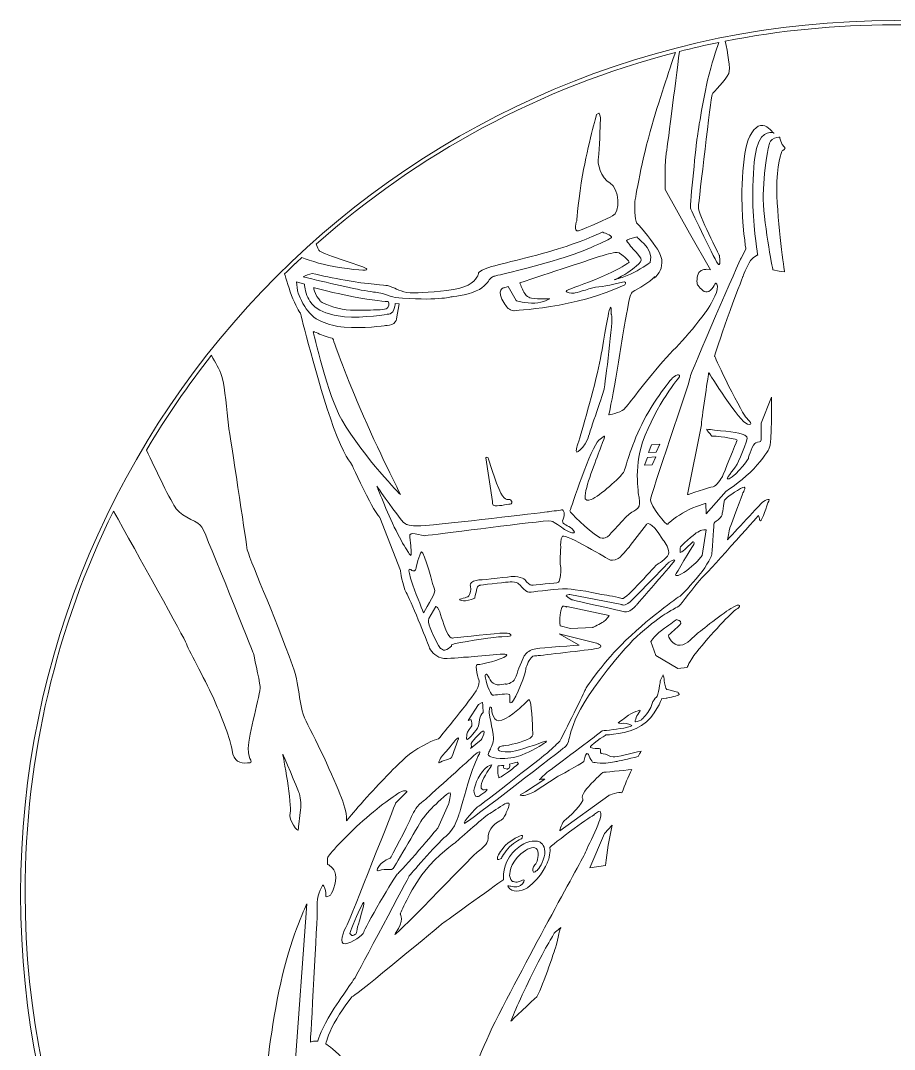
# Model space of a CAD drawing. Header units: inches. Extents: x 50 to 350, y -350 to -50.
# Drawn here: x 50 to 200, y -226.7 to -50 of the extents above; entities that cross this region are included whole.
import ezdxf

# ---------------------------------------------------------------- set-up
doc = ezdxf.new("R2010")
doc.units = ezdxf.units.IN
doc.header["$MEASUREMENT"] = 0
doc.layers.add('Layer 1', color=7, linetype='Continuous')

msp = doc.modelspace()

# ---------------------------------------------------------------- linework, layer by layer
at = {"layer": 'Layer 1', "lineweight": 0}
for points in [[(159.12, -124.08), (159.71, -122.74), (158.28, -122.82), (157.77, -124.17), (159.12, -124.08)], [(157.6, -125.01), (157.1, -126.35), (158.44, -126.27), (159.03, -124.92), (157.6, -125.01)], [(143, -147.55), (143, -147.55)]]:
    msp.add_lwpolyline(points, dxfattribs=at)
for points, knots in [([(350, -200), (350, -282.84), (282.84, -350), (200, -350), (117.16, -350), (50, -282.84), (50, -200), (50, -117.16), (117.16, -50), (200, -50), (282.84, -50), (350, -117.16), (350, -200)], [0, 0, 0, 0, 1, 1, 1, 2, 2, 2, 3, 3, 3, 4, 4, 4, 4]), ([(199.78, -348.74), (117.49, -348.74), (50.78, -282.03), (50.78, -199.74), (50.78, -176.23), (56.23, -153.99), (65.93, -134.21), (69.95, -141.38), (78.11, -155.99), (78.49, -157.04), (79, -158.42), (82.03, -163.85), (83.29, -166.75), (84.55, -169.65), (86.06, -173.44), (86.31, -175.33), (86.57, -177.22), (87.7, -177.6), (88.96, -177.47), (90.22, -177.35), (89.09, -177.22), (89.09, -174.95), (89.09, -172.68), (91.23, -165.61), (91.11, -164.35), (90.98, -163.09), (89.97, -158.68), (89.97, -158.68), (89.97, -158.68), (82.03, -138.62), (81.14, -136.98), (80.6, -135.97), (77.99, -135.47), (76.73, -133.83), (75.85, -132.69), (73.17, -127.09), (71.6, -123.74), (74.97, -118.06), (78.71, -112.62), (82.79, -107.46), (83.41, -108.85), (84.12, -109.67), (84.55, -111.12), (85.18, -113.26), (85.31, -116.8), (85.68, -119.45), (86.06, -122.09), (88.58, -138.37), (88.84, -140.51), (89.01, -141.97), (93.71, -152.33), (96.68, -160.72), (98.24, -165.11), (97.49, -167.58), (99.31, -170.91), (101.53, -174.98), (104.71, -182.31), (105.46, -184.5), (106.38, -187.2), (105.62, -187.89), (106.25, -187.06), (107.38, -185.55), (111.29, -181.26), (113.18, -179.37), (113.91, -178.64), (115.84, -176.58), (117.32, -175.55), (119.72, -173.89), (121.76, -173.31), (121.76, -173.31), (121.76, -173.31), (126.33, -167.8), (128.2, -165.11), (128.73, -164.34), (128.7, -163.34), (128.7, -163.34), (128.7, -163.34), (127.82, -160.57), (128.45, -160.57), (129.08, -160.57), (132.48, -159.81), (133.37, -159.06), (134.25, -158.3), (127.19, -159.43), (126.3, -159.31), (125.86, -159.24), (123.31, -159.72), (122.2, -159.43), (121.1, -159.15), (120.31, -158.11), (120.12, -157.54), (119.74, -156.41), (116.84, -149.34), (116.21, -148.21), (115.58, -147.07), (115.2, -144.42), (115.2, -144.42), (115.2, -144.42), (111.67, -135.34), (111.67, -135.34), (111.67, -135.34), (110.94, -134.49), (109.87, -132.46), (108.57, -129.99), (106.88, -126.26), (106.88, -126.26), (106.88, -126.26), (105.36, -124.45), (103.73, -119.86), (100.83, -111.67), (98.05, -100.27), (98.05, -100.27), (98.05, -100.27), (97.46, -99.51), (96.75, -97.76), (96.16, -96.29), (95.48, -94.08), (95.31, -93.51), (95.39, -93.42), (95.48, -93.34), (95.57, -93.25), (95.57, -93.25), (95.57, -93.25), (95.57, -93.25), (95.57, -93.25), (97.13, -91.7), (97.13, -91.7), (97.13, -91.7), (97.17, -91.71), (97.17, -91.71), (97.53, -91.37), (97.89, -91.03), (98.26, -90.68), (99.79, -91.27), (102.21, -92.04), (104.66, -92.39), (112.95, -93.55), (108.74, -92.23), (105.03, -91.03), (102.85, -90.32), (101.33, -89.6), (101.33, -89.6), (101.33, -89.6), (101.12, -89.43), (100.79, -88.51), (100.78, -88.48), (100.77, -88.44), (100.76, -88.41), (118.14, -72.93), (139.18, -61.47), (162.41, -55.47), (161.34, -58.52), (159.59, -63.69), (158.07, -69.06), (156.37, -75.09), (155.42, -81.35), (155.42, -81.35), (155.42, -81.35), (155.44, -84.39), (155.75, -84.72), (156.64, -85.64), (158.64, -88.15), (159.33, -89.23), (161.59, -92.74), (157.96, -94.91), (158.91, -93.93), (157.82, -95.06), (156.17, -95.9), (155, -96.66), (154.62, -96.9), (154.48, -98.06), (154, -100.43), (153.39, -103.5), (152.8, -107.87), (152.2, -111.41), (151.58, -114.97), (150.96, -117.69), (150.96, -117.69), (150.96, -117.69), (152.89, -117.35), (153.57, -116.76), (153.86, -116.51), (156.66, -112.8), (159.57, -109.32), (161.47, -107.05), (162.6, -106.12), (164.13, -104.38), (165.67, -102.62), (167.6, -100.06), (167.7, -99.94), (167.89, -99.7), (169.3, -97.52), (169.59, -96.17), (169.81, -95.2), (169.29, -95.06), (169.29, -95.06), (169.29, -95.06), (168.65, -96.45), (167.85, -96.6), (167.21, -96.72), (166.41, -95.66), (166.22, -95.37), (166.06, -95.12), (166.02, -93.87), (166.44, -93.28), (166.88, -92.67), (167.78, -92.71), (167.78, -92.71), (167.78, -92.71), (168.45, -92.79), (168.45, -92.79), (168.45, -92.79), (164.84, -86.48), (164.84, -86.48), (164.84, -86.48), (160.63, -79), (160.63, -79), (160.63, -79), (160.63, -73.45), (160.8, -72.94), (160.93, -72.55), (162.41, -60.69), (163.08, -55.3), (165.32, -54.73), (167.57, -54.21), (169.85, -53.75), (169.4, -55.01), (168.62, -57.36), (167.94, -60.26), (166.9, -64.73), (166.1, -70.42), (166.1, -70.42), (166.1, -70.42), (164.84, -81.77), (165, -82.19), (165.17, -82.62), (169.38, -91.61), (169.8, -91.87), (170.22, -92.12), (169.97, -90.35), (169.97, -90.35), (169.97, -90.35), (166.27, -83.2), (166.35, -82.03), (166.43, -80.85), (168.54, -63.1), (168.7, -62.68), (168.87, -62.26), (171.06, -60.24), (171.56, -59.06), (171.89, -58.31), (171.38, -55.46), (170.97, -53.52), (180.29, -51.7), (189.93, -50.74), (199.78, -50.74), (214.64, -50.74), (228.98, -52.91), (242.52, -56.96), (241.71, -58.4), (239.43, -62.49), (239.36, -63.19), (239.27, -64.03), (240.11, -64.11), (240.11, -64.11), (240.11, -64.11), (241.38, -59.4), (243.14, -58.22), (243.56, -57.95), (243.9, -57.7), (244.2, -57.47), (244.56, -57.58), (244.92, -57.7), (245.29, -57.82), (244.74, -58.37), (243.93, -59.32), (243.56, -60.33), (242.97, -61.92), (243.14, -62.68), (243.14, -62.68), (243.14, -62.68), (243.91, -61.31), (244.72, -60.57), (245.59, -59.77), (246.51, -59.62), (246.25, -60.66), (245.75, -62.68), (246.67, -62.09), (246.67, -62.09), (246.67, -62.09), (247.01, -61.67), (247.43, -61.5), (247.75, -61.38), (248.3, -59.84), (248.73, -58.97), (249.39, -59.2), (250.05, -59.43), (250.71, -59.67), (250.61, -59.86), (250.51, -60.06), (250.42, -60.28), (249.98, -61.37), (249.73, -63.05), (250.04, -63.35), (250.71, -64.03), (251.72, -63.35), (251.81, -63.94), (251.89, -64.53), (252.81, -63.94), (252.81, -63.94), (252.81, -63.94), (253.32, -63.35), (253.4, -63.02), (253.49, -62.68), (253.99, -62.26), (254.33, -62.6), (254.67, -62.93), (254.92, -63.02), (255.34, -62.6), (255.51, -62.43), (255.78, -62.1), (256.07, -61.74), (256.72, -62.01), (257.38, -62.28), (258.03, -62.56), (257.75, -63.2), (257.25, -64.47), (257.44, -64.78), (257.69, -65.2), (258.87, -66.21), (258.87, -66.21), (258.87, -66.21), (258.72, -64.31), (259.14, -63.04), (259.8, -63.33), (260.47, -63.62), (261.13, -63.92), (261.11, -65.27), (261.16, -68.02), (261.73, -68.4), (262.49, -68.91), (263.24, -66.3), (263.24, -66.3), (263.24, -66.3), (263.41, -65.62), (263.67, -65.1), (271.09, -68.63), (278.17, -72.74), (284.85, -77.4), (284.72, -77.91), (284.56, -78.46), (284.44, -78.66), (284.19, -79.08), (283.43, -80.34), (283.43, -80.34), (283.43, -80.34), (282.25, -81.35), (282.25, -81.35), (282.25, -81.35), (281.33, -82.62), (281.33, -82.62), (281.33, -82.62), (280.74, -83.12), (280.82, -83.62), (280.91, -84.13), (280.65, -84.47), (280.91, -84.8), (281.16, -85.14), (281.41, -85.73), (281.41, -85.73), (281.41, -85.73), (281.24, -87.16), (281.24, -87.16), (281.24, -87.16), (281.75, -87.66), (281.83, -88.08), (281.92, -88.5), (282, -89.26), (282, -89.26), (282, -89.26), (283.01, -90.02), (283.01, -90.02), (283.01, -90.02), (282.93, -90.86), (282.76, -91.19), (282.59, -91.53), (282.51, -92.04), (282.51, -92.04), (282.51, -92.04), (282.17, -92.88), (282.17, -92.88), (282.17, -92.88), (282.42, -93.89), (282.42, -93.89), (282.42, -93.89), (282.9, -94.66), (283.09, -94.98), (283.31, -95.33), (285.01, -96.79), (283.66, -97.15), (283.34, -97.24), (282.84, -97.59), (283.09, -98.26), (283.35, -98.93), (283.09, -99.69), (283.18, -100.03), (283.26, -100.36), (283.26, -100.78), (283.43, -101.12), (283.6, -101.46), (284.02, -102.3), (284.02, -102.8), (284.02, -103.31), (284.1, -103.98), (284.1, -104.48), (284.1, -104.99), (283.94, -105.41), (283.94, -105.41), (283.94, -105.41), (283.85, -106.42), (283.85, -106.42), (283.85, -106.42), (283.77, -107.01), (283.85, -107.34), (283.94, -107.68), (283.68, -107.93), (284.02, -108.27), (284.36, -108.61), (283.85, -109.19), (284.19, -109.19), (284.52, -109.19), (284.94, -108.77), (284.94, -108.27), (284.94, -107.76), (284.78, -107.34), (285.11, -106.67), (285.45, -106), (285.53, -104.65), (285.62, -104.15), (285.7, -103.64), (285.45, -103.14), (285.45, -102.21), (285.45, -101.29), (284.86, -101.04), (285.11, -99.86), (285.37, -98.68), (285.2, -98.18), (285.62, -97.84), (286.04, -97.5), (286.12, -97.42), (286.54, -96.91), (286.96, -96.41), (287.05, -96.32), (287.38, -95.74), (287.72, -95.15), (287.72, -95.32), (287.97, -94.81), (288.22, -94.31), (288.39, -93.97), (288.39, -93.97), (288.39, -93.97), (290.33, -93.47), (290.41, -92.88), (290.5, -92.29), (290.92, -92.12), (290.83, -91.78), (290.75, -91.45), (291, -91.19), (291.17, -90.77), (291.34, -90.35), (292.01, -89.6), (292.01, -89.6), (292.01, -89.6), (292.68, -89.51), (292.51, -88.76), (292.35, -88), (292.68, -87.24), (292.68, -87.24), (292.68, -87.24), (292.85, -86.48), (293.27, -85.81), (293.55, -85.36), (293.72, -84.83), (294.06, -84.35), (327.46, -111.68), (348.78, -153.22), (348.78, -199.74), (348.78, -282.03), (282.07, -348.74), (199.78, -348.74)], [0, 0, 0, 0, 1, 1, 1, 2, 2, 2, 3, 3, 3, 4, 4, 4, 5, 5, 5, 6, 6, 6, 7, 7, 7, 8, 8, 8, 9, 9, 9, 10, 10, 10, 11, 11, 11, 12, 12, 12, 13, 13, 13, 14, 14, 14, 15, 15, 15, 16, 16, 16, 17, 17, 17, 18, 18, 18, 19, 19, 19, 20, 20, 20, 21, 21, 21, 22, 22, 22, 23, 23, 23, 24, 24, 24, 25, 25, 25, 26, 26, 26, 27, 27, 27, 28, 28, 28, 29, 29, 29, 30, 30, 30, 31, 31, 31, 32, 32, 32, 33, 33, 33, 34, 34, 34, 35, 35, 35, 36, 36, 36, 37, 37, 37, 38, 38, 38, 39, 39, 39, 40, 40, 40, 41, 41, 41, 42, 42, 42, 43, 43, 43, 44, 44, 44, 45, 45, 45, 46, 46, 46, 47, 47, 47, 48, 48, 48, 49, 49, 49, 50, 50, 50, 51, 51, 51, 52, 52, 52, 53, 53, 53, 54, 54, 54, 55, 55, 55, 56, 56, 56, 57, 57, 57, 58, 58, 58, 59, 59, 59, 60, 60, 60, 61, 61, 61, 62, 62, 62, 63, 63, 63, 64, 64, 64, 65, 65, 65, 66, 66, 66, 67, 67, 67, 68, 68, 68, 69, 69, 69, 70, 70, 70, 71, 71, 71, 72, 72, 72, 73, 73, 73, 74, 74, 74, 75, 75, 75, 76, 76, 76, 77, 77, 77, 78, 78, 78, 79, 79, 79, 80, 80, 80, 81, 81, 81, 82, 82, 82, 83, 83, 83, 84, 84, 84, 85, 85, 85, 86, 86, 86, 87, 87, 87, 88, 88, 88, 89, 89, 89, 90, 90, 90, 91, 91, 91, 92, 92, 92, 93, 93, 93, 94, 94, 94, 95, 95, 95, 96, 96, 96, 97, 97, 97, 98, 98, 98, 99, 99, 99, 100, 100, 100, 101, 101, 101, 102, 102, 102, 103, 103, 103, 104, 104, 104, 105, 105, 105, 106, 106, 106, 107, 107, 107, 108, 108, 108, 109, 109, 109, 110, 110, 110, 111, 111, 111, 112, 112, 112, 113, 113, 113, 114, 114, 114, 115, 115, 115, 116, 116, 116, 117, 117, 117, 118, 118, 118, 119, 119, 119, 120, 120, 120, 121, 121, 121, 122, 122, 122, 123, 123, 123, 124, 124, 124, 125, 125, 125, 126, 126, 126, 127, 127, 127, 128, 128, 128, 129, 129, 129, 130, 130, 130, 131, 131, 131, 132, 132, 132, 133, 133, 133, 134, 134, 134, 135, 135, 135, 136, 136, 136, 137, 137, 137, 138, 138, 138, 139, 139, 139, 140, 140, 140, 141, 141, 141, 142, 142, 142, 143, 143, 143, 144, 144, 144, 145, 145, 145, 146, 146, 146, 147, 147, 147, 148, 148, 148, 149, 149, 149, 150, 150, 150, 151, 151, 151, 152, 152, 152, 153, 153, 153, 154, 154, 154, 155, 155, 155, 156, 156, 156, 157, 157, 157, 158, 158, 158, 159, 159, 159, 160, 160, 160, 161, 161, 161, 162, 162, 162, 163, 163, 163, 163]), ([(151.21, -77.91), (149.61, -76.98), (148.94, -74.54), (149.19, -73.45), (149.44, -72.35), (149.44, -67.9), (149.53, -67.14), (149.61, -66.38), (149.28, -65.88), (149.28, -65.88), (149.28, -65.88), (148.86, -66.13), (148.86, -66.13), (148.86, -66.13), (147.42, -71.32), (146.46, -76.52), (145.8, -80.1), (145.49, -84.3), (145.49, -84.3), (145.49, -84.3), (144.8, -86.36), (145.77, -86.08), (147.29, -85.63), (150.81, -83.9), (151.63, -83.54), (152.98, -82.95), (152.81, -78.83), (151.21, -77.91)], [0, 0, 0, 0, 1, 1, 1, 2, 2, 2, 3, 3, 3, 4, 4, 4, 5, 5, 5, 6, 6, 6, 7, 7, 7, 8, 8, 8, 9, 9, 9, 9]), ([(179.3, -69.33), (179.3, -69.33), (179.27, -69.31), (179.22, -69.3), (178.94, -68.93), (178.03, -67.85), (177.02, -68), (176, -68.16), (174.87, -69.88), (174.47, -71.98), (174.07, -74.07), (173.79, -77.53), (173.82, -80.26), (173.86, -85.2), (174.51, -89.26), (174.51, -89.26), (174.51, -89.26), (173.67, -90.77), (173.67, -90.77), (173.67, -90.77), (164.92, -110.62), (164.92, -111.3), (164.92, -111.97), (158.11, -131.57), (158.11, -132.32), (158.11, -133.08), (160.88, -136.95), (161.13, -136.45), (161.25, -136.22), (162.76, -135.01), (164.14, -134.29), (165.9, -133.36), (167.61, -132.91), (167.61, -132.91), (167.61, -132.91), (167.7, -134.68), (167.7, -134.68), (167.7, -134.68), (171.14, -130.81), (171.14, -130.81), (171.14, -130.81), (173.52, -129.23), (175.24, -127.58), (177.03, -125.87), (178.16, -124.09), (178.46, -123.58), (179.05, -122.57), (178.88, -114.66), (178.88, -114.66), (178.88, -114.66), (177.12, -119.12), (177.12, -119.12), (177.12, -119.12), (177.12, -121.47), (177.12, -121.98), (177.12, -122.48), (176.61, -122.31), (176.19, -122.48), (175.77, -122.65), (174.93, -124.84), (174.93, -125.17), (174.93, -125.51), (171.99, -129.05), (171.31, -128.71), (171.14, -128.62), (172.91, -126.35), (172.91, -126.35), (172.91, -126.35), (175.01, -121.81), (174.68, -121.47), (173.87, -120.67), (171.96, -120.65), (169.09, -120.3), (168.64, -120.24), (168.18, -120.2), (167.8, -120.15), (167.77, -120.24), (167.78, -120.33), (167.86, -120.4), (169.63, -122.21), (167.06, -120.64), (172.66, -121.9), (173.25, -122.03), (172.91, -122.23), (172.91, -122.23), (172.91, -122.23), (170.64, -127.95), (170.47, -128.29), (170.3, -128.62), (169.46, -129.97), (168.87, -130.05), (168.28, -130.14), (164.5, -131.4), (164.5, -131.4), (164.5, -131.4), (166.86, -119.42), (166.86, -119.42), (167.03, -117.4), (168.12, -110.46), (168.12, -110.46), (168.12, -110.46), (173.5, -119.03), (174.76, -119.29), (176.02, -119.54), (175.01, -118.7), (174.42, -118.03), (174.12, -117.67), (172.34, -114.32), (171.04, -111.69), (169.86, -109.3), (169.13, -107.6), (169.13, -107.6), (169.13, -107.6), (170.21, -104.2), (171.31, -101.14), (172.63, -97.45), (174, -93.97), (174, -93.97), (174, -93.97), (174.63, -92.22), (175.32, -91.2), (175.87, -90.4), (176.53, -90.27), (176.53, -90.27), (176.53, -90.27), (175.89, -86.57), (175.71, -81.86), (175.61, -79.11), (175.78, -75.4), (176.03, -73.5), (176.66, -68.75), (178.77, -69.15), (179.22, -69.3), (179.27, -69.37), (179.3, -69.41), (179.3, -69.41), (179.3, -69.41), (179.3, -69.33), (179.3, -69.33)], [0, 0, 0, 0, 1, 1, 1, 2, 2, 2, 3, 3, 3, 4, 4, 4, 5, 5, 5, 6, 6, 6, 7, 7, 7, 8, 8, 8, 9, 9, 9, 10, 10, 10, 11, 11, 11, 12, 12, 12, 13, 13, 13, 14, 14, 14, 15, 15, 15, 16, 16, 16, 17, 17, 17, 18, 18, 18, 19, 19, 19, 20, 20, 20, 21, 21, 21, 22, 22, 22, 23, 23, 23, 24, 24, 24, 25, 25, 25, 26, 26, 26, 27, 27, 27, 28, 28, 28, 29, 29, 29, 30, 30, 30, 31, 31, 31, 32, 32, 32, 33, 33, 33, 34, 34, 34, 35, 35, 35, 36, 36, 36, 37, 37, 37, 38, 38, 38, 39, 39, 39, 40, 40, 40, 41, 41, 41, 42, 42, 42, 43, 43, 43, 44, 44, 44, 45, 45, 45, 46, 46, 46, 46]), ([(181.07, -71.68), (180.56, -71.34), (180.31, -70), (180.31, -70), (180.31, -70), (179.48, -70.05), (179, -70.42), (178.56, -70.76), (178.46, -71.43), (178.46, -71.43), (178.46, -71.43), (177.62, -74.44), (177.48, -79.92), (177.38, -83.97), (179.13, -92.79), (179.13, -92.79), (179.13, -92.79), (180.23, -93.04), (180.23, -93.04), (180.23, -93.04), (181.15, -93.13), (181.15, -93.13), (181.15, -93.13), (179.91, -84.97), (179.79, -79), (179.71, -74.97), (180.73, -72.35), (180.73, -72.35), (180.73, -72.35), (181.57, -72.02), (181.07, -71.68)], [0, 0, 0, 0, 1, 1, 1, 2, 2, 2, 3, 3, 3, 4, 4, 4, 5, 5, 5, 6, 6, 6, 7, 7, 7, 8, 8, 8, 9, 9, 9, 10, 10, 10, 10]), ([(130.01, -92.52), (128.65, -93.03), (128.61, -93.34), (128.58, -93.47), (128.54, -93.67), (128.18, -94.99), (126.11, -95.72), (123.96, -96.47), (120.08, -96.62), (118.24, -96.75), (116.14, -96.89), (115.09, -96.36), (114.22, -95.96), (113.59, -95.67), (112.86, -95.48), (112.86, -95.48), (112.86, -95.48), (109.5, -95.24), (105.72, -94.59), (103.69, -94.24), (101.71, -93.8), (100.08, -93.4), (99.57, -93.56), (98.95, -93.77), (98.48, -93.98), (102.41, -94.95), (107.73, -96.2), (110.11, -96.54), (110.67, -96.62), (111.69, -96.74), (112.45, -96.95), (113.24, -97.17), (113.76, -97.47), (114.28, -97.52), (121.3, -98.22), (123.96, -97.42), (123.96, -97.42), (123.96, -97.42), (126.56, -97.16), (128.22, -96.43), (129.75, -95.77), (130.35, -94.64), (130.56, -94.39), (130.86, -94.02), (131.28, -93.89), (131.28, -93.89), (131.28, -93.89), (137.96, -92.41), (143.33, -90.67), (147.97, -89.17), (151.38, -87.4), (151.46, -87.24), (151.63, -86.91), (149.86, -86.32), (149.86, -86.32), (149.86, -86.32), (146.39, -87.95), (142.3, -89.2), (137.47, -90.69), (131.78, -91.87), (130.01, -92.52)], [0, 0, 0, 0, 1, 1, 1, 2, 2, 2, 3, 3, 3, 4, 4, 4, 5, 5, 5, 6, 6, 6, 7, 7, 7, 8, 8, 8, 9, 9, 9, 10, 10, 10, 11, 11, 11, 12, 12, 12, 13, 13, 13, 14, 14, 14, 15, 15, 15, 16, 16, 16, 17, 17, 17, 18, 18, 18, 19, 19, 19, 20, 20, 20, 20]), ([(154.1, -93.78), (155.7, -93.14), (157.26, -92.13), (158.08, -91.55), (158.75, -88.83), (155.43, -87.2), (155.84, -87.16), (155, -87.24), (153.99, -87.75), (153.99, -87.75), (153.99, -87.75), (154.52, -88.55), (155.16, -89.26), (156.41, -90.63), (157.17, -91.05), (155.68, -92.19), (154.98, -92.72), (153.73, -93.73), (151.9, -94.51), (152.6, -94.32), (153.35, -94.08), (154.1, -93.78)], [0, 0, 0, 0, 1, 1, 1, 2, 2, 2, 3, 3, 3, 4, 4, 4, 5, 5, 5, 6, 6, 6, 7, 7, 7, 7]), ([(153.72, -95.35), (153.97, -95.01), (153.99, -94.76), (153.3, -94.93), (151.33, -95.43), (149.42, -95.71), (148.21, -95.86), (146.4, -96.45), (145.01, -96.83), (144.9, -96.83), (144.63, -96.83), (143.67, -96.68), (143.66, -96.49), (143.64, -96.28), (144.59, -96.02), (144.59, -96.02), (144.59, -96.02), (144.57, -95.99), (144.57, -95.99), (144.57, -95.99), (148.12, -94.74), (150.76, -93.57), (152.86, -92.63), (154.15, -91.7), (154.15, -91.7), (154.15, -91.7), (154.63, -91.6), (154.38, -91.28), (153.99, -90.77), (152.81, -89.93), (152.81, -89.93), (152.81, -89.93), (152.69, -89.75), (152.03, -89.84), (151.21, -89.96), (149.78, -90.38), (149.36, -90.52), (148.8, -90.71), (140.22, -93.52), (135.7, -95.01), (135.88, -95.47), (136.2, -96.29), (136.54, -96.85), (136.87, -97.41), (137.21, -97.49), (137.42, -97.59), (137.92, -97.84), (140.86, -97.75), (140.86, -97.75), (140.86, -97.75), (139.77, -98.43), (138.26, -98.51), (136.74, -98.6), (135.06, -98.09), (135.06, -98.09), (135.06, -98.09), (133.69, -95.67), (133.69, -95.67), (133.22, -95.82), (132.96, -95.9), (132.96, -95.9), (132.96, -95.9), (131.44, -96.07), (133.13, -98.68), (133.55, -99.34), (133.79, -99.68), (134.66, -99.83), (134.35, -99.78), (145.44, -99.42), (153.72, -95.35)], [0, 0, 0, 0, 1, 1, 1, 2, 2, 2, 3, 3, 3, 4, 4, 4, 5, 5, 5, 6, 6, 6, 7, 7, 7, 8, 8, 8, 9, 9, 9, 10, 10, 10, 11, 11, 11, 12, 12, 12, 13, 13, 13, 14, 14, 14, 15, 15, 15, 16, 16, 16, 17, 17, 17, 18, 18, 18, 19, 19, 19, 20, 20, 20, 21, 21, 21, 22, 22, 22, 23, 23, 23, 23]), ([(97.38, -94.85), (97.38, -94.85), (97.51, -96.32), (97.51, -96.32), (97.51, -96.32), (97.88, -97.7), (98.77, -99.1), (99.43, -100.13), (100.36, -101.17), (101.63, -101.66), (102.96, -102.19), (104.02, -102.54), (105.55, -102.65), (108.82, -102.9), (112.43, -102.4), (112.65, -102.38), (112.9, -102.36), (113.68, -102.26), (114.07, -101.99), (114.5, -101.69), (114.54, -101.2), (114.54, -101.2), (114.54, -101.2), (115, -98.64), (115, -98.64), (115, -98.64), (114.29, -98.55), (114.29, -98.55), (114.29, -98.55), (114.29, -98.85), (114.29, -98.85), (114.29, -98.85), (114.2, -99.57), (113.89, -99.99), (113.64, -100.34), (113.15, -100.4), (113.15, -100.4), (113.15, -100.4), (108.75, -101.15), (105.58, -100.84), (100.3, -100.33), (99.6, -98.03), (99.33, -97.55), (98.82, -96.64), (98.73, -95.27), (98.73, -95.27), (98.73, -95.27), (97.38, -94.85), (97.38, -94.85)], [0, 0, 0, 0, 1, 1, 1, 2, 2, 2, 3, 3, 3, 4, 4, 4, 5, 5, 5, 6, 6, 6, 7, 7, 7, 8, 8, 8, 9, 9, 9, 10, 10, 10, 11, 11, 11, 12, 12, 12, 13, 13, 13, 14, 14, 14, 15, 15, 15, 16, 16, 16, 16]), ([(113.11, -98.26), (113.11, -98.26), (110.03, -98), (107.42, -97.5), (103.8, -96.81), (100.32, -95.82), (100.32, -95.82), (100.32, -95.82), (100.33, -96.28), (100.61, -96.86), (100.92, -97.5), (101.5, -98.26), (101.5, -98.26), (101.5, -98.26), (103.12, -99.17), (105.21, -99.55), (107.05, -99.88), (109.28, -99.69), (110.59, -99.69), (111.57, -99.69), (112.85, -99.61), (113.07, -99.24), (113.41, -98.65), (113.11, -98.26), (113.11, -98.26)], [0, 0, 0, 0, 1, 1, 1, 2, 2, 2, 3, 3, 3, 4, 4, 4, 5, 5, 5, 6, 6, 6, 7, 7, 7, 8, 8, 8, 8]), ([(151.46, -100.53), (151.43, -100.48), (151.4, -100.44), (151.38, -100.41), (151.39, -100.12), (151.43, -98.29), (151.06, -99.76), (150.45, -102.16), (150.02, -106.09), (149.02, -110.41), (147.69, -116.16), (145.79, -122.27), (145.49, -123.24), (144.82, -125.43), (147.09, -122.82), (147.43, -121.64), (147.76, -120.46), (150.12, -113.65), (150.2, -113.15), (150.28, -112.64), (151.8, -101.04), (151.46, -100.53)], [0, 0, 0, 0, 1, 1, 1, 2, 2, 2, 3, 3, 3, 4, 4, 4, 5, 5, 5, 6, 6, 6, 7, 7, 7, 7]), ([(151.38, -100.41), (151.38, -100.43), (151.38, -100.45), (151.38, -100.45), (151.38, -100.45), (151.18, -100.11), (151.38, -100.41)], [0, 0, 0, 0, 1, 1, 1, 2, 2, 2, 2]), ([(105.14, -118.55), (109.12, -125.28), (115.21, -131.4), (115.21, -131.4), (115.21, -131.4), (111.36, -123.69), (108.29, -116.6), (105.58, -110.32), (103.6, -104.57), (103.6, -104.57), (103.6, -104.57), (103.05, -104.41), (102.26, -104.18), (101.5, -103.95), (100.32, -103.39), (100.32, -103.39), (100.32, -103.39), (100.24, -103.47), (100.24, -103.47), (100.24, -103.47), (102.83, -114.64), (105.14, -118.55)], [0, 0, 0, 0, 1, 1, 1, 2, 2, 2, 3, 3, 3, 4, 4, 4, 5, 5, 5, 6, 6, 6, 7, 7, 7, 7]), ([(162.06, -111.21), (161.45, -111.66), (158.03, -116.25), (156.28, -120.06), (154.43, -124.07), (153.74, -127.23), (153.48, -127.61), (152.98, -128.37), (149.44, -131.65), (147.93, -132.24), (147.46, -132.42), (146.77, -132.53), (146.89, -131.58), (147.14, -129.49), (149.03, -124.87), (149.61, -123.24), (150.45, -120.89), (150.62, -120.97), (149.28, -122.06), (147.93, -123.16), (144.48, -133.75), (144.31, -134.17), (144.22, -134.41), (147.38, -137.46), (149.19, -138.64), (150.06, -139.2), (150.87, -138.55), (150.87, -138.55), (150.87, -138.55), (154.07, -134.93), (154.91, -134.43), (155.31, -134.19), (155.96, -133.93), (156.17, -133.38), (156.4, -132.79), (156.17, -131.9), (156.17, -131.9), (156.17, -131.9), (155.18, -126.9), (156.78, -122.38), (159.1, -115.87), (163.1, -111.2), (163.1, -111.2), (163.1, -111.2), (163.32, -110.29), (162.06, -111.21)], [0, 0, 0, 0, 1, 1, 1, 2, 2, 2, 3, 3, 3, 4, 4, 4, 5, 5, 5, 6, 6, 6, 7, 7, 7, 8, 8, 8, 9, 9, 9, 10, 10, 10, 11, 11, 11, 12, 12, 12, 13, 13, 13, 14, 14, 14, 15, 15, 15, 15]), ([(131.45, -133.31), (132.21, -133.36), (134.14, -133), (134.14, -133), (134.14, -133), (134.64, -132.77), (134.11, -132.27), (133.88, -132.06), (133.24, -132.71), (132.43, -131.12), (131.48, -129.27), (130.35, -125.16), (130.27, -125.09), (129.93, -124.84), (129.85, -125.09), (129.85, -125.09), (129.85, -125.09), (131.02, -132.58), (131.02, -132.58), (131.02, -132.58), (130.9, -133.28), (131.45, -133.31)], [0, 0, 0, 0, 1, 1, 1, 2, 2, 2, 3, 3, 3, 4, 4, 4, 5, 5, 5, 6, 6, 6, 7, 7, 7, 7]), ([(114.45, -137.58), (115.24, -139.2), (116.01, -140.43), (116.49, -141.14), (116.68, -141.42), (117.49, -143.5), (116.81, -138.72), (116.7, -137.98), (117.16, -138.04), (117.76, -138.14), (118.46, -138.25), (119.33, -138.46), (119.33, -138.46), (119.33, -138.46), (133.89, -136.61), (139.68, -135.97), (141.23, -135.8), (141.37, -136.02), (141.37, -136.02), (141.37, -136.02), (142.88, -136.95), (143.39, -137.37), (143.65, -137.59), (144.7, -138.05), (144.99, -137.96), (145.25, -137.88), (144.76, -137.28), (144.4, -137.03), (143.68, -136.56), (142.72, -136.45), (143.14, -135.6), (143.56, -134.76), (143.22, -133.92), (142.88, -134.01), (142.55, -134.09), (140.53, -134.34), (140.53, -134.34), (140.53, -134.34), (126.36, -136.07), (119.51, -136.68), (117.19, -136.89), (116.3, -136.53), (116.3, -136.53), (116.3, -136.53), (116, -136.55), (115.18, -135.5), (113.66, -133.56), (111.17, -129.97), (111.17, -129.97), (111.17, -129.97), (112.86, -134.34), (114.45, -137.58)], [0, 0, 0, 0, 1, 1, 1, 2, 2, 2, 3, 3, 3, 4, 4, 4, 5, 5, 5, 6, 6, 6, 7, 7, 7, 8, 8, 8, 9, 9, 9, 10, 10, 10, 11, 11, 11, 12, 12, 12, 13, 13, 13, 14, 14, 14, 15, 15, 15, 16, 16, 16, 17, 17, 17, 17]), ([(171.77, -137.08), (171.94, -136.61), (174, -131.1), (174, -131.1), (174, -131.1), (174.93, -129.55), (173.58, -130.35), (172.24, -131.15), (170.72, -132.24), (170.77, -132.45), (170.81, -132.66), (170.39, -134.97), (170.39, -134.97), (170.39, -134.97), (169.84, -135.73), (169.42, -135.94), (169, -136.15), (169, -136.4), (169, -136.66), (169, -136.91), (168.66, -141.7), (168.66, -141.7), (168.66, -141.7), (167.97, -143.48), (166.45, -145.29), (165.24, -146.74), (163.42, -148.7), (163.2, -148.81), (162.91, -148.95), (157.57, -152.74), (153.07, -157.23), (149.74, -160.54), (146.87, -164.86), (146.79, -165.13), (146.63, -165.76), (142.59, -173.71), (142.59, -173.71), (142.59, -173.71), (141.52, -174.7), (141.07, -175.18), (140.74, -175.54), (128.75, -184.93), (128.46, -185.02), (128.16, -185.1), (125.81, -187.84), (126.19, -187.84), (126.57, -187.84), (143.35, -174.8), (143.35, -174.8), (143.35, -174.8), (143.75, -174.59), (144.03, -173.79), (144.61, -172.13), (144.43, -168.55), (153.79, -157.83), (157.29, -153.83), (161.3, -151.5), (161.3, -151.5), (161.3, -151.5), (161.82, -151.23), (162.43, -150.85), (162.79, -150.62), (163.13, -150.51), (163.56, -149.93), (164.9, -148.14), (166.87, -145.66), (167.02, -145.61), (167.32, -145.53), (176.65, -134.97), (176.65, -134.97), (176.65, -134.97), (176.77, -135.11), (176.81, -135.35), (176.85, -135.57), (176.81, -135.9), (176.99, -135.9), (177.37, -135.9), (178.04, -133.17), (178.42, -132.49), (178.8, -131.82), (177.49, -132.49), (177.12, -132.91), (176.74, -133.33), (171.35, -139.14), (171.35, -139.14), (171.35, -139.14), (171.61, -137.54), (171.77, -137.08)], [0, 0, 0, 0, 1, 1, 1, 2, 2, 2, 3, 3, 3, 4, 4, 4, 5, 5, 5, 6, 6, 6, 7, 7, 7, 8, 8, 8, 9, 9, 9, 10, 10, 10, 11, 11, 11, 12, 12, 12, 13, 13, 13, 14, 14, 14, 15, 15, 15, 16, 16, 16, 17, 17, 17, 18, 18, 18, 19, 19, 19, 20, 20, 20, 21, 21, 21, 22, 22, 22, 23, 23, 23, 24, 24, 24, 25, 25, 25, 26, 26, 26, 27, 27, 27, 28, 28, 28, 29, 29, 29, 29]), ([(157.43, -136.53), (157.43, -136.53), (154.66, -140.15), (154.66, -140.15), (154.66, -140.15), (153.33, -141.85), (152.6, -142.36), (151.9, -142.86), (151.13, -142.59), (151.13, -142.59), (151.13, -142.59), (143.61, -138.11), (143.05, -138.55), (142.61, -138.9), (142.72, -140.31), (142.72, -140.31), (142.72, -140.31), (142.5, -143.85), (142.72, -143.85), (142.83, -143.85), (142.72, -145.17), (142.56, -145.87), (142.41, -146.49), (142.21, -146.5), (142.21, -146.5), (142.21, -146.5), (137.96, -146.96), (137.71, -146.96), (137.46, -146.96), (136.91, -146.45), (136.7, -146.16), (136.6, -146.01), (136.32, -145.75), (135.78, -145.61), (135.24, -145.47), (134.43, -145.45), (134.43, -145.45), (134.43, -145.45), (129.22, -146.08), (128.92, -146.03), (128.75, -146.01), (127.76, -146.15), (127.4, -146.49), (127.13, -146.75), (127.19, -147.12), (127.24, -147.3), (127.37, -147.72), (127.15, -148.89), (126.57, -149.02), (126.3, -149.08), (125.6, -149.28), (125.47, -149.33), (124.97, -149.53), (126.07, -149.63), (126.4, -149.61), (126.99, -149.57), (127.95, -149.19), (127.95, -149.19), (127.95, -149.19), (128.12, -148.35), (128.25, -147.93), (128.3, -147.74), (128.34, -147.41), (128.45, -147.24), (128.6, -147.01), (128.84, -146.96), (128.84, -146.96), (128.84, -146.96), (132.87, -146.45), (133.67, -146.41), (134.13, -146.39), (134.68, -146.34), (135.12, -146.49), (135.45, -146.6), (135.73, -146.92), (135.73, -146.92), (135.73, -146.92), (136.13, -147.47), (136.71, -147.92), (137.11, -148.24), (137.5, -148.14), (137.5, -148.14), (137.5, -148.14), (141.23, -147.68), (143, -147.55), (143.87, -147.56), (145.99, -147.7), (149.22, -148.44), (150.47, -148.73), (151.64, -148.7), (153.23, -149.23), (153.99, -149.48), (158.95, -143.43), (159.45, -143.26), (159.68, -143.18), (161.32, -142.09), (161.29, -141.32), (161.25, -140.37), (160.4, -139.37), (160.21, -139.05), (158.06, -135.46), (157.43, -136.53), (157.43, -136.53)], [0, 0, 0, 0, 1, 1, 1, 2, 2, 2, 3, 3, 3, 4, 4, 4, 5, 5, 5, 6, 6, 6, 7, 7, 7, 8, 8, 8, 9, 9, 9, 10, 10, 10, 11, 11, 11, 12, 12, 12, 13, 13, 13, 14, 14, 14, 15, 15, 15, 16, 16, 16, 17, 17, 17, 18, 18, 18, 19, 19, 19, 20, 20, 20, 21, 21, 21, 22, 22, 22, 23, 23, 23, 24, 24, 24, 25, 25, 25, 26, 26, 26, 27, 27, 27, 28, 28, 28, 29, 29, 29, 30, 30, 30, 31, 31, 31, 32, 32, 32, 33, 33, 33, 34, 34, 34, 34]), ([(163.49, -141.24), (163.99, -140.82), (165.38, -139.52), (165.38, -139.52), (165.38, -139.52), (165.85, -139.52), (165.55, -139.94), (165.26, -140.36), (162.4, -145.15), (162.4, -145.15), (162.4, -145.15), (162.48, -145.57), (163.45, -145.02), (164.42, -144.48), (166.18, -142.84), (166.18, -142.84), (166.18, -142.84), (167.02, -141.87), (167.02, -141.87), (167.02, -141.87), (167.7, -137.45), (167.7, -137.45), (167.7, -137.45), (166.9, -137.45), (166.73, -137.54), (166.56, -137.62), (165.89, -138.04), (165.89, -138.04), (165.89, -138.04), (163.07, -140.31), (163.2, -140.57), (163.32, -140.82), (162.99, -141.66), (163.49, -141.24)], [0, 0, 0, 0, 1, 1, 1, 2, 2, 2, 3, 3, 3, 4, 4, 4, 5, 5, 5, 6, 6, 6, 7, 7, 7, 8, 8, 8, 9, 9, 9, 10, 10, 10, 11, 11, 11, 11]), ([(117.35, -146.95), (118.03, -148.94), (119.16, -151.67), (119.16, -151.67), (119.16, -151.67), (121.27, -148.3), (121.1, -147.88), (120.93, -147.46), (119.25, -140.99), (118.83, -141.24), (118.41, -141.49), (117.9, -144.02), (117.9, -144.02), (117.9, -144.02), (117.74, -144.62), (117.35, -144.49), (116.9, -144.33), (116.05, -143.16), (117.35, -146.95)], [0, 0, 0, 0, 1, 1, 1, 2, 2, 2, 3, 3, 3, 4, 4, 4, 5, 5, 5, 6, 6, 6, 6]), ([(161.18, -143.13), (161.18, -143.13), (154.78, -149.73), (154.57, -149.86), (154.48, -149.92), (154.08, -150.23), (153.77, -150.31), (153.43, -150.41), (153.19, -150.28), (153.19, -150.28), (153.19, -150.28), (144.31, -148.56), (144.31, -148.56), (144.31, -148.56), (144.06, -148.56), (143.72, -148.64), (143.39, -148.73), (144.31, -149.31), (144.65, -149.44), (144.99, -149.57), (153.4, -151.42), (153.65, -151.5), (153.75, -151.54), (154.2, -151.57), (154.58, -151.35), (155.12, -151.05), (155.63, -150.45), (155.63, -150.45), (155.63, -150.45), (162.27, -142.88), (162.31, -142.63), (162.35, -142.38), (161.18, -143.13), (161.18, -143.13)], [0, 0, 0, 0, 1, 1, 1, 2, 2, 2, 3, 3, 3, 4, 4, 4, 5, 5, 5, 6, 6, 6, 7, 7, 7, 8, 8, 8, 9, 9, 9, 10, 10, 10, 11, 11, 11, 11]), ([(161.3, -155.45), (161.89, -154.87), (163.07, -154.02), (163.32, -153.52), (163.57, -153.02), (162.56, -152.85), (162.56, -152.85), (162.56, -152.85), (161.52, -153.68), (160.51, -154.35), (159.11, -155.27), (158.19, -156.63), (158.19, -156.63), (158.19, -156.63), (159.03, -158.99), (159.03, -158.99), (159.03, -158.99), (162.82, -161.26), (162.82, -161.26), (162.82, -161.26), (164.42, -161.09), (164.42, -161.09), (164.42, -161.09), (164.66, -160.18), (166.07, -158.41), (168.31, -155.6), (172.19, -151.39), (172.91, -151.08), (173.55, -150.81), (173.96, -149.7), (171.92, -150.94), (170.22, -151.97), (166.08, -155.34), (165.93, -155.45), (165.77, -155.57), (164.36, -157.22), (163.24, -157.27), (161.97, -157.33), (160.99, -155.77), (161.3, -155.45)], [0, 0, 0, 0, 1, 1, 1, 2, 2, 2, 3, 3, 3, 4, 4, 4, 5, 5, 5, 6, 6, 6, 7, 7, 7, 8, 8, 8, 9, 9, 9, 10, 10, 10, 11, 11, 11, 12, 12, 12, 13, 13, 13, 13]), ([(120.13, -153.78), (120.42, -154.86), (121.91, -157.76), (122.11, -157.81), (122.28, -157.85), (122.47, -158.19), (122.85, -158.12), (123.21, -158.06), (123.75, -157.6), (123.96, -157.39), (124.08, -157.27), (123.72, -157.17), (124.62, -156.98), (126.82, -156.5), (131.55, -155.85), (132.62, -155.79), (134.14, -155.71), (134.14, -155.62), (134.14, -155.62), (134.14, -155.62), (134.56, -155.03), (132.29, -155.2), (130.01, -155.37), (124.13, -156.04), (124.13, -156.04), (124.13, -156.04), (123.79, -156.11), (123.37, -155.4), (122.61, -154.1), (122.23, -152.02), (121.77, -151.16), (121.42, -150.5), (121.26, -150.6), (121.26, -150.6), (121.26, -150.6), (120.09, -152.68), (120.09, -152.68), (120.09, -152.68), (119.92, -153.01), (120.13, -153.78)], [0, 0, 0, 0, 1, 1, 1, 2, 2, 2, 3, 3, 3, 4, 4, 4, 5, 5, 5, 6, 6, 6, 7, 7, 7, 8, 8, 8, 9, 9, 9, 10, 10, 10, 11, 11, 11, 12, 12, 12, 13, 13, 13, 13]), ([(142.63, -153.94), (142.63, -153.94), (144.4, -154.36), (144.4, -154.36), (144.4, -154.36), (148.22, -154.19), (148.22, -154.19), (148.22, -154.19), (149.57, -153.56), (150.07, -153.23), (150.58, -152.89), (151.04, -152.13), (151.04, -152.13), (151.04, -152.13), (143.77, -150.62), (143.77, -150.62), (143.77, -150.62), (143.72, -150.87), (143.68, -150.66), (143.67, -150.58), (143.04, -150.34), (142.89, -150.76), (142.64, -151.46), (142.57, -152.77), (142.55, -152.93), (142.5, -153.18), (142.63, -153.94), (142.63, -153.94)], [0, 0, 0, 0, 1, 1, 1, 2, 2, 2, 3, 3, 3, 4, 4, 4, 5, 5, 5, 6, 6, 6, 7, 7, 7, 8, 8, 8, 9, 9, 9, 9]), ([(133.3, -163.87), (132.45, -164.12), (131.11, -164.29), (130.6, -163.19), (130.1, -162.1), (129.76, -161.93), (129.76, -162.6), (129.76, -163.28), (130.6, -165.72), (131.02, -165.8), (131.44, -165.88), (133.04, -165.55), (133.72, -165.63), (134.39, -165.72), (133.55, -167.57), (134.3, -167.06), (135.06, -166.56), (136.83, -161.76), (136.74, -161.34), (136.7, -161.11), (137.15, -159.94), (137.64, -159.39), (138.05, -158.94), (138.51, -159.07), (138.51, -159.07), (138.51, -159.07), (146.25, -158.23), (148.52, -157.89), (150.77, -157.56), (148.86, -156.88), (148.86, -156.88), (148.86, -156.88), (142.46, -155.29), (142.46, -155.29), (142.46, -155.29), (145.91, -157.22), (145.91, -157.22), (145.91, -157.22), (139.15, -157.75), (138.68, -157.81), (138.01, -157.9), (137.38, -158.12), (136.82, -158.64), (136.21, -159.19), (136.18, -159.81), (135.99, -160.16), (135.23, -161.52), (135.22, -162.95), (134.49, -163.47), (133.62, -164.1), (133.03, -163.94), (133.3, -163.87)], [0, 0, 0, 0, 1, 1, 1, 2, 2, 2, 3, 3, 3, 4, 4, 4, 5, 5, 5, 6, 6, 6, 7, 7, 7, 8, 8, 8, 9, 9, 9, 10, 10, 10, 11, 11, 11, 12, 12, 12, 13, 13, 13, 14, 14, 14, 15, 15, 15, 16, 16, 16, 17, 17, 17, 17]), ([(146.67, -177.24), (146.83, -177.11), (146.84, -175.98), (147.21, -175.85), (147.59, -175.72), (147.85, -177.41), (148.39, -177.36), (148.65, -177.34), (149.17, -177.56), (150.07, -177.52), (151.06, -177.48), (152.43, -177.2), (152.43, -177.2), (152.43, -177.2), (154.39, -176.77), (156.01, -176.38), (156.18, -176.06), (156.35, -175.75), (156.52, -175.44), (155.08, -175.79), (152.26, -176.47), (151.71, -176.44), (151.04, -176.4), (150.54, -175.89), (149.99, -175.89), (149.44, -175.89), (149.53, -175.43), (149.53, -175.43), (149.53, -175.43), (149.65, -174.93), (149.32, -174.97), (148.98, -175.01), (148.27, -174.97), (147.85, -174.8), (147.43, -174.63), (150.45, -172.65), (150.45, -172.65), (150.45, -172.65), (154.26, -172.56), (156.6, -171.04), (159.05, -169.45), (160.04, -166.43), (160.04, -166.43), (160.04, -166.43), (160.84, -166.35), (160.84, -166.35), (160.84, -166.35), (162.56, -165.97), (162.9, -165.84), (163.24, -165.72), (162.82, -165.34), (162.82, -165.34), (162.82, -165.34), (161.09, -164.87), (160.92, -164.83), (160.76, -164.79), (160.5, -163.61), (160.5, -163.36), (160.5, -163.11), (160.29, -162.35), (160.29, -162.35), (160.29, -162.35), (159.83, -163.28), (159.83, -163.28), (159.83, -163.28), (159.45, -166.05), (159.16, -166.18), (158.86, -166.3), (158.53, -166.94), (158.53, -166.94), (158.53, -166.94), (158.35, -167.74), (157.87, -168.51), (157.38, -169.29), (156.59, -170.05), (156.59, -170.05), (156.59, -170.05), (155.79, -170.43), (155.58, -170.43), (155.37, -170.43), (155.58, -170.01), (155.67, -169.67), (155.75, -169.33), (156.09, -168.91), (156.3, -168.62), (156.51, -168.32), (156.17, -168.41), (155.63, -168.62), (155.08, -168.83), (154.28, -169.25), (154.15, -169.42), (154.03, -169.58), (152.6, -170.59), (152.6, -170.59), (152.6, -170.59), (153.06, -170.72), (153.52, -170.64), (153.99, -170.55), (154.95, -171.06), (154.95, -171.06), (154.95, -171.06), (154.57, -171.27), (153.53, -171.47), (152.03, -171.76), (149.82, -171.94), (149.82, -171.94), (149.82, -171.94), (148.56, -172.95), (148.56, -172.95), (148.56, -172.95), (140.44, -179.05), (140.23, -179.21), (140.02, -179.38), (138.68, -180.73), (139.18, -180.27), (139.18, -180.27), (140.02, -180.27), (140.02, -180.27), (140.02, -180.27), (136.66, -182.45), (136.66, -182.45), (136.66, -182.45), (135.73, -182.92), (135.73, -182.92), (135.73, -182.92), (135.78, -183.13), (136.45, -183.04), (137.12, -182.96), (138.34, -182.33), (138.34, -182.33), (138.34, -182.33), (142.13, -179.85), (142.13, -179.85), (142.13, -179.85), (146.08, -177.7), (146.67, -177.24)], [0, 0, 0, 0, 1, 1, 1, 2, 2, 2, 3, 3, 3, 4, 4, 4, 5, 5, 5, 6, 6, 6, 7, 7, 7, 8, 8, 8, 9, 9, 9, 10, 10, 10, 11, 11, 11, 12, 12, 12, 13, 13, 13, 14, 14, 14, 15, 15, 15, 16, 16, 16, 17, 17, 17, 18, 18, 18, 19, 19, 19, 20, 20, 20, 21, 21, 21, 22, 22, 22, 23, 23, 23, 24, 24, 24, 25, 25, 25, 26, 26, 26, 27, 27, 27, 28, 28, 28, 29, 29, 29, 30, 30, 30, 31, 31, 31, 32, 32, 32, 33, 33, 33, 34, 34, 34, 35, 35, 35, 36, 36, 36, 37, 37, 37, 38, 38, 38, 39, 39, 39, 40, 40, 40, 41, 41, 41, 42, 42, 42, 43, 43, 43, 44, 44, 44, 45, 45, 45, 45]), ([(129.34, -167.69), (129.34, -167.27), (129.26, -167.06), (129.26, -167.06), (129.26, -167.06), (128.63, -167.44), (128.63, -167.44), (128.63, -167.44), (126.82, -170.17), (126.82, -170.17), (126.82, -170.17), (127.15, -170.05), (127.32, -170.09), (127.49, -170.13), (127.45, -171.1), (127.45, -171.1), (127.45, -171.1), (126.61, -172.28), (126.61, -172.53), (126.61, -172.78), (126.4, -173.58), (126.69, -173.45), (126.99, -173.33), (128.25, -171.81), (128.46, -171.48), (128.67, -171.14), (128.75, -169.96), (128.88, -169.58), (129.01, -169.21), (129.43, -168.79), (129.43, -168.79), (129.43, -168.79), (129.34, -168.11), (129.34, -167.69)], [0, 0, 0, 0, 1, 1, 1, 2, 2, 2, 3, 3, 3, 4, 4, 4, 5, 5, 5, 6, 6, 6, 7, 7, 7, 8, 8, 8, 9, 9, 9, 10, 10, 10, 11, 11, 11, 11]), ([(132.71, -174.55), (133.04, -174.59), (135.53, -174.08), (136.75, -173.56), (137.97, -173.05), (137.92, -172.53), (137.92, -172.53), (137.92, -172.53), (137.75, -167.57), (137.5, -166.98), (137.25, -166.39), (137.33, -166.47), (136.32, -167.48), (135.83, -167.98), (133.33, -170.21), (132.12, -170.22), (130.84, -170.22), (130.86, -167.99), (130.86, -167.99), (130.86, -167.99), (130.63, -167.74), (130.54, -167.96), (130.43, -168.23), (130.44, -169), (130.44, -169), (130.44, -169), (131.28, -173.03), (131.19, -173.45), (131.03, -174.28), (130.68, -175.07), (130.48, -175.46), (130.36, -175.7), (130.19, -175.94), (130.33, -176.19), (130.3, -176.13), (131.2, -177.04), (134.14, -176.61), (135.51, -176.4), (136.45, -175.92), (136.91, -175.72), (138.4, -175.11), (141.81, -173.04), (139.55, -173.92), (137.77, -174.61), (134.72, -175.5), (134.14, -175.56), (133.82, -175.59), (132.59, -175.55), (132.23, -175.39), (131.61, -175.13), (132.28, -174.49), (132.71, -174.55)], [0, 0, 0, 0, 1, 1, 1, 2, 2, 2, 3, 3, 3, 4, 4, 4, 5, 5, 5, 6, 6, 6, 7, 7, 7, 8, 8, 8, 9, 9, 9, 10, 10, 10, 11, 11, 11, 12, 12, 12, 13, 13, 13, 14, 14, 14, 15, 15, 15, 16, 16, 16, 17, 17, 17, 17]), ([(129.09, -172.15), (129.09, -172.15), (127.11, -174), (127.32, -174.34), (127.53, -174.67), (127.24, -175.01), (127.24, -175.01), (127.24, -175.01), (129.09, -173.5), (129.09, -173.5), (129.09, -173.5), (129.59, -172.49), (129.59, -172.15), (129.59, -171.81), (129.09, -172.15), (129.09, -172.15)], [0, 0, 0, 0, 1, 1, 1, 2, 2, 2, 3, 3, 3, 4, 4, 4, 5, 5, 5, 5]), ([(125.16, -173.17), (125.05, -173.15), (124.6, -173.59), (124.6, -173.59), (124.6, -173.59), (123.01, -175.67), (122.58, -176.01), (122.16, -176.34), (121.55, -177.63), (121.86, -177.46), (122.16, -177.29), (122.53, -177.07), (123.09, -176.93), (123.65, -176.79), (123.99, -176.57), (123.99, -176.57), (123.99, -176.57), (125.28, -173.2), (125.16, -173.17)], [0, 0, 0, 0, 1, 1, 1, 2, 2, 2, 3, 3, 3, 4, 4, 4, 5, 5, 5, 6, 6, 6, 6]), ([(97.79, -182.52), (97.54, -181.89), (95.02, -175.96), (95.02, -175.96), (95.02, -175.96), (96.66, -184.79), (96.28, -186.05), (95.9, -187.31), (97.67, -189.46), (97.67, -188.95), (97.67, -188.45), (97.92, -186.68), (98.05, -185.55), (98.17, -184.41), (98.05, -183.15), (97.79, -182.52)], [0, 0, 0, 0, 1, 1, 1, 2, 2, 2, 3, 3, 3, 4, 4, 4, 5, 5, 5, 5]), ([(119.33, -183.88), (119.12, -184.09), (118.62, -184.27), (118.07, -185), (117.51, -185.73), (116.89, -186.99), (116.81, -187.33), (116.64, -188), (113.45, -193.81), (113.45, -193.81), (113.45, -193.81), (112.27, -194.23), (111.59, -195.07), (110.92, -195.91), (111.26, -196.08), (111.59, -195.91), (111.93, -195.74), (112.94, -195.74), (112.94, -195.74), (112.94, -195.74), (113.61, -195.91), (113.95, -195.57), (114.23, -195.29), (118.91, -187.16), (118.91, -187.16), (118.91, -187.16), (120.68, -184.98), (121.1, -184.72), (121.52, -184.47), (123.87, -181.7), (123.79, -182.87), (123.71, -183.94), (123.45, -184.56), (123.45, -184.56), (123.45, -184.56), (121.6, -188.68), (121.6, -188.68), (121.6, -188.68), (115.3, -196.16), (114.79, -196.42), (114.29, -196.67), (108.99, -206), (108.9, -206.51), (108.82, -207.01), (106.88, -208.36), (105.71, -208.53), (104.53, -208.7), (105.45, -206.34), (106.04, -205.25), (106.63, -204.15), (114.37, -184.39), (114.37, -184.39), (114.37, -184.39), (116.3, -182.45), (116.3, -182.45), (116.3, -182.45), (116.3, -181.86), (114.96, -182.62), (114.96, -182.62), (115.08, -182.52), (115.08, -182.52), (115.08, -182.52), (112.07, -184.46), (108.74, -187.41), (105.93, -189.89), (102.71, -193.4), (102.71, -193.75), (102.71, -194.5), (102.71, -194.88), (102.71, -194.88), (102.71, -194.88), (103.88, -195.38), (104.07, -196.61), (104.28, -197.98), (103.5, -200.11), (102.97, -200.31), (101.96, -200.68), (102.75, -200.34), (102.17, -198.85), (101.84, -198), (101.82, -198.56), (101.25, -199.74), (100.85, -200.55), (100.89, -202.28), (100.91, -202.56), (101, -203.82), (99.74, -225.43), (99.74, -225.43), (99.74, -225.43), (100, -225.27), (100.28, -225.23), (100.62, -225.19), (101, -225.26), (101, -225.26), (101, -225.26), (101.38, -223.72), (102.81, -221.28), (104.5, -218.42), (107.29, -214.56), (107.47, -214.25), (107.81, -213.66), (116.73, -196.84), (116.73, -196.84), (116.73, -196.84), (121.27, -191.54), (123.03, -190.02), (124.8, -188.51), (125.05, -186.57), (125.3, -186.15), (125.46, -185.9), (126.19, -182.8), (127.11, -179.97), (127.71, -178.1), (128.59, -176.16), (128.75, -175.89), (129.17, -175.22), (128.33, -175.64), (127.49, -176.48), (126.65, -177.32), (119.75, -183.46), (119.33, -183.88)], [0, 0, 0, 0, 1, 1, 1, 2, 2, 2, 3, 3, 3, 4, 4, 4, 5, 5, 5, 6, 6, 6, 7, 7, 7, 8, 8, 8, 9, 9, 9, 10, 10, 10, 11, 11, 11, 12, 12, 12, 13, 13, 13, 14, 14, 14, 15, 15, 15, 16, 16, 16, 17, 17, 17, 18, 18, 18, 19, 19, 19, 20, 20, 20, 21, 21, 21, 22, 22, 22, 23, 23, 23, 24, 24, 24, 25, 25, 25, 26, 26, 26, 27, 27, 27, 28, 28, 28, 29, 29, 29, 30, 30, 30, 31, 31, 31, 32, 32, 32, 33, 33, 33, 34, 34, 34, 35, 35, 35, 36, 36, 36, 37, 37, 37, 38, 38, 38, 39, 39, 39, 40, 40, 40, 40]), ([(127.9, -181.73), (127.7, -182.5), (127.93, -182.8), (127.95, -182.88), (128.09, -183.38), (128.63, -183.21), (128.63, -183.21), (128.63, -183.21), (131.21, -181.58), (129.55, -182.07), (129.39, -182.12), (128.97, -182.05), (129.04, -181.36), (129.12, -180.46), (130.48, -178.42), (130.48, -178.42), (130.48, -178.42), (131.28, -177.58), (130.65, -177.83), (129.28, -178.37), (128.25, -180.43), (127.9, -181.73)], [0, 0, 0, 0, 1, 1, 1, 2, 2, 2, 3, 3, 3, 4, 4, 4, 5, 5, 5, 6, 6, 6, 7, 7, 7, 7]), ([(131.93, -178.97), (131.9, -179.12), (132.11, -180.02), (132.11, -180.02), (132.11, -180.02), (132.67, -179.76), (133.41, -179.24), (134.34, -178.56), (135.5, -177.59), (135.5, -177.59), (135.5, -177.59), (135.23, -177.32), (135.23, -177.32), (135.23, -177.32), (133.94, -177.68), (133.94, -177.68), (133.94, -177.68), (134.03, -177.99), (133.94, -178.2), (133.85, -178.41), (133.58, -178.52), (133.58, -178.52), (133.58, -178.52), (133.16, -178.46), (132.98, -178.37), (132.8, -178.28), (132.95, -177.89), (132.95, -177.89), (132.95, -177.89), (132.14, -177.95), (131.99, -177.95), (131.84, -177.95), (131.96, -178.82), (131.93, -178.97)], [0, 0, 0, 0, 1, 1, 1, 2, 2, 2, 3, 3, 3, 4, 4, 4, 5, 5, 5, 6, 6, 6, 7, 7, 7, 8, 8, 8, 9, 9, 9, 10, 10, 10, 11, 11, 11, 11]), ([(150.96, -183.04), (150.96, -183.04), (152.8, -182.25), (153.23, -182.6), (153.73, -181.23), (154.29, -179.88), (154.91, -178.57), (153.56, -178.77), (149.95, -179.09), (149.95, -179.09), (149.95, -179.09), (148.6, -180.35), (148.01, -180.94), (147.43, -181.53), (146.08, -183.13), (146.5, -183.63), (146.92, -184.14), (143.81, -187.08), (143.39, -187.33), (142.97, -187.58), (142.55, -189.1), (142.55, -189.1), (142.55, -189.1), (150.96, -183.04), (150.96, -183.04)], [0, 0, 0, 0, 1, 1, 1, 2, 2, 2, 3, 3, 3, 4, 4, 4, 5, 5, 5, 6, 6, 6, 7, 7, 7, 8, 8, 8, 8]), ([(114.37, -206.68), (112.7, -208.96), (127.53, -193.47), (128.21, -192.93), (128.59, -192.61), (129.61, -191.89), (130.06, -191.17), (130.39, -190.65), (130.23, -190.09), (130.27, -189.9), (130.65, -188.13), (132.03, -187.54), (132.5, -187.29), (132.96, -187.04), (133.3, -186.2), (133.38, -185.99), (133.46, -185.78), (134.09, -184.43), (133.84, -184.39), (133.76, -184.37), (133.55, -184.28), (133.11, -184.51), (132.23, -184.98), (130.81, -186), (130.31, -186.28), (129.55, -186.7), (124.63, -191.16), (124.63, -191.16), (124.63, -191.16), (121.53, -193.29), (119.37, -196.05), (116.72, -199.43), (115.17, -203.44), (115.17, -203.44), (115.17, -203.44), (115.97, -204.49), (114.37, -206.68)], [0, 0, 0, 0, 1, 1, 1, 2, 2, 2, 3, 3, 3, 4, 4, 4, 5, 5, 5, 6, 6, 6, 7, 7, 7, 8, 8, 8, 9, 9, 9, 10, 10, 10, 11, 11, 11, 12, 12, 12, 12]), ([(116.26, -283.43), (116.2, -283.31), (115.58, -274.11), (116.91, -265.9), (119.41, -250.39), (128.21, -228.34), (131.47, -221.89), (138.24, -208.54), (146.88, -193.25), (147.13, -192.46), (147.35, -191.79), (148.51, -189.62), (149.1, -188.15), (149.67, -186.74), (149.67, -186.02), (149.53, -185.86), (149.23, -185.52), (148.39, -186.41), (148.39, -186.41), (148.39, -186.41), (146.82, -187.39), (145, -188.72), (142.99, -190.2), (140.73, -192.02), (140.82, -191.96), (140.91, -191.89), (140.94, -192.96), (140.66, -194.01), (140.57, -194.31), (139.49, -197.15), (136.99, -198.88), (135.81, -199.7), (134.37, -199.68), (133.72, -198.76), (133.44, -198.37), (134.22, -198.74), (134.96, -198.73), (135.34, -198.73), (135.51, -198.66), (135.82, -198.52), (136.43, -198.24), (136.53, -197.42), (136.32, -197.51), (136.18, -197.56), (135.74, -197.86), (135.22, -197.93), (134.97, -197.97), (134.6, -197.82), (134.43, -197.8), (134.32, -197.79), (133.98, -197.24), (133.95, -196.79), (133.91, -196.14), (134.31, -193.97), (136.67, -192.49), (137.6, -191.91), (138.62, -191.74), (138.78, -192.64), (138.96, -193.65), (138.68, -194.61), (138.3, -194.94), (137.88, -195.31), (137.83, -196.07), (138.03, -196.24), (138.18, -196.36), (138.55, -195.95), (138.64, -195.95), (138.73, -195.95), (139.49, -195), (139.88, -193.6), (140.26, -192.19), (139.7, -191.39), (139.19, -191.07), (138.72, -190.79), (137.66, -190.81), (136.72, -191.19), (135.86, -191.53), (135.13, -192.18), (134.47, -192.88), (132.75, -194.71), (132.87, -197.51), (132.87, -197.51), (132.87, -197.51), (122.82, -204.74), (122.49, -204.99), (122.15, -205.25), (107.85, -217.19), (107.09, -217.49), (106.73, -217.63), (104.89, -220.2), (103.83, -222.16), (102.71, -224.23), (102.38, -225.69), (102.38, -225.69), (102.38, -225.69), (107.3, -228.74), (109.97, -235.58), (113.88, -245.58), (113.21, -262.26), (112.96, -264.37), (112.15, -271.35), (110, -278.84), (110, -278.84), (110, -278.84), (112.98, -282.17), (113.74, -283.34), (113.96, -283.68), (114.3, -284.18), (114.77, -284.62), (115.03, -284.86), (115.44, -285.24), (115.62, -285.22), (115.95, -285.2), (116.3, -284.7), (116.39, -284.28), (116.48, -283.86), (116.31, -283.51), (116.26, -283.43)], [0, 0, 0, 0, 1, 1, 1, 2, 2, 2, 3, 3, 3, 4, 4, 4, 5, 5, 5, 6, 6, 6, 7, 7, 7, 8, 8, 8, 9, 9, 9, 10, 10, 10, 11, 11, 11, 12, 12, 12, 13, 13, 13, 14, 14, 14, 15, 15, 15, 16, 16, 16, 17, 17, 17, 18, 18, 18, 19, 19, 19, 20, 20, 20, 21, 21, 21, 22, 22, 22, 23, 23, 23, 24, 24, 24, 25, 25, 25, 26, 26, 26, 27, 27, 27, 28, 28, 28, 29, 29, 29, 30, 30, 30, 31, 31, 31, 32, 32, 32, 33, 33, 33, 34, 34, 34, 35, 35, 35, 36, 36, 36, 37, 37, 37, 38, 38, 38, 39, 39, 39, 39]), ([(150.42, -195.05), (150.64, -192.7), (151.02, -190.39), (151.55, -188.15), (151.55, -188.15), (150.26, -189.56), (150.26, -189.56), (150.26, -189.56), (147.73, -195.45), (147.73, -195.45), (147.73, -195.45), (150.42, -195.05), (150.42, -195.05)], [0, 0, 0, 0, 1, 1, 1, 2, 2, 2, 3, 3, 3, 4, 4, 4, 4]), ([(133.64, -191.25), (132.59, -192.13), (131.97, -193.28), (131.88, -193.65), (131.67, -194.5), (132.5, -193.85), (132.5, -193.85), (132.5, -193.85), (133.09, -192.73), (133.95, -191.89), (134.83, -191.03), (135.99, -190.44), (135.99, -190.44), (135.99, -190.44), (136.03, -190.78), (136.15, -189.94), (136.18, -189.74), (134.7, -190.36), (133.64, -191.25)], [0, 0, 0, 0, 1, 1, 1, 2, 2, 2, 3, 3, 3, 4, 4, 4, 5, 5, 5, 6, 6, 6, 6]), ([(106.51, -206.68), (106.51, -206.68), (106.65, -207.01), (106.88, -207.08), (107.08, -207.13), (107.36, -206.93), (107.52, -206.89), (107.66, -206.85), (107.65, -206.24), (108.15, -204.56), (110.62, -196.4), (106.51, -206.68), (106.51, -206.68)], [0, 0, 0, 0, 1, 1, 1, 2, 2, 2, 3, 3, 3, 4, 4, 4, 4]), ([(94.98, -213.82), (93.2, -221.2), (92.21, -230.47), (92.17, -230.82), (92.08, -231.49), (92.17, -232.25), (93.09, -231.83), (94.02, -231.41), (94.35, -231.91), (94.18, -232.25), (94.02, -232.58), (92.75, -235.86), (92.5, -236.62), (92.37, -237.01), (92.44, -239.73), (92.83, -239.92), (93.2, -240.09), (93.89, -237.75), (93.76, -237.46), (93.64, -237.18), (94.25, -234.47), (95.24, -232.77), (95.98, -231.5), (97.04, -230.73), (97.04, -230.73), (97.04, -230.73), (99.15, -201.63), (99.15, -201.63), (99.15, -201.63), (96.67, -206.8), (94.98, -213.82)], [0, 0, 0, 0, 1, 1, 1, 2, 2, 2, 3, 3, 3, 4, 4, 4, 5, 5, 5, 6, 6, 6, 7, 7, 7, 8, 8, 8, 9, 9, 9, 10, 10, 10, 10]), ([(138.59, -217.61), (139.27, -216.94), (141.71, -209.45), (141.87, -209.03), (142.04, -208.61), (142.46, -206.09), (142.72, -205.75), (142.97, -205.42), (141.62, -206.68), (141.62, -206.68), (141.62, -206.68), (139.67, -209.95), (137.8, -213.72), (135.93, -217.52), (134.14, -221.82), (134.14, -221.82), (134.14, -221.82), (137.92, -218.28), (138.59, -217.61)], [0, 0, 0, 0, 1, 1, 1, 2, 2, 2, 3, 3, 3, 4, 4, 4, 5, 5, 5, 6, 6, 6, 6])]:
    msp.add_open_spline(points, degree=3, knots=knots, dxfattribs=at)

doc.saveas('drawing.dxf')
